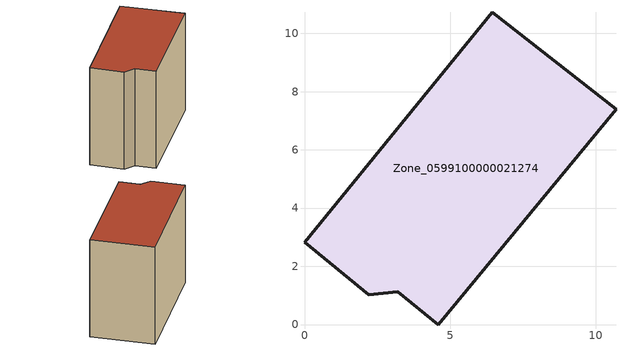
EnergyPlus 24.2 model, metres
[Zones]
Zone_0599100000021274
 floor ground (C_G): 3.21,1.12 2.21,1.02 0,2.83 6.45,10.72 10.7,7.39 4.59,0 z0
 wall outside (C_F): 6.45,10.72 0,2.83 2.21,1.02 3.21,1.12 4.59,0 10.7,7.39 6.45,10.72 z0:9.01
 roof outside (C_R): 10.7,7.39 6.45,10.72 0,2.83 2.21,1.02 3.21,1.12 4.59,0 z9.01
[BUILDING]
Pand.0599100000021274: North Axis=0; Terrain=City; Loads Convergence Tolerance Value=0.04; Temperature Convergence Tolerance Value=0.4; Solar Distribution=FullExterior; Maximum Number of Warmup Days=25; Minimum Number of Warmup Days=1
[Site:Location]
Rotterdam.The.Hague.AP_ZH_NLD Design_Conditions: Latitude=51.96; Longitude=4.45; Time Zone=1; Elevation=-4.5
[SITE:GROUNDTEMPERATURE:BUILDINGSURFACE]
18, 18, 18, 18, 18, 18, 18, 18, 18, 18, 18, 18
[MATERIAL] Thermal Absorptance=0.9; Solar Absorptance=0.7; Visible Absorptance=0.7
Name | Roughness | Thickness | Conductivity | Density | Specific Heat
G.TI.1946 | MediumSmooth | 0.15 | 1 | 540 | 1210
F.TI.1946 | Rough | 0.3 | 0.857143 | 1920 | 840
R.TI.1946 | MediumRough | 0.2 | 0.1 | 1500 | 1000
[CONSTRUCTION]
C_G: G.TI.1946
C_F: F.TI.1946
C_R: R.TI.1946
[ZONE]
Zone_0599100000021274: Type=1; Multiplier=1; Ceiling Height=Autocalculate; Volume=Autocalculate; Floor Area=autocalculate; Part of Total Floor Area=Yes
[ZONEINFILTRATION:DESIGNFLOWRATE]
Infil_Zone_0599100000021274: Zone or ZoneList or Space or SpaceList=Zone_0599100000021274; Schedule=AlwaysOn; Design Flow Rate Calculation Method=Flow/Area; Flow Rate per Floor Area=0.003; Constant Term Coefficient=1; Temperature Term Coefficient=0; Velocity Term Coefficient=0; Velocity Squared Term Coefficient=0
[HVACTEMPLATE:ZONE:IDEALLOADSAIRSYSTEM]
Zone_0599100000021274: Maximum Heating Supply Air Temperature=50; Minimum Cooling Supply Air Temperature=13; Maximum Heating Supply Air Humidity Ratio=0.0156; Minimum Cooling Supply Air Humidity Ratio=0.0077; Heating Limit=NoLimit; Cooling Limit=NoLimit; Dehumidification Control Type=ConstantSensibleHeatRatio; Cooling Sensible Heat Ratio=0.7; Dehumidification Setpoint=60; Humidification Control Type=None; Humidification Setpoint=30; Outdoor Air Method=None; Outdoor Air Flow Rate per Person=0.00944; Outdoor Air Flow Rate per Zone Floor Area=0; Outdoor Air Flow Rate per Zone=0; Demand Controlled Ventilation Type=None; Outdoor Air Economizer Type=NoEconomizer; Heat Recovery Type=None; Sensible Heat Recovery Effectiveness=0.7; Latent Heat Recovery Effectiveness=0.65
[ZONECONTROL:THERMOSTAT]
ThermostatControl_Zone_0599100000021274: Zone or ZoneList=Zone_0599100000021274; Control Type Schedule=DualSetpointControlType; Control 1=Thermostat_Zone_0599100000021274; Temperature Difference Between Cutout And Setpoint=0
[THERMOSTATSETPOINT:DUALSETPOINT]
Thermostat_Zone_0599100000021274: Heating Setpoint Temperature Schedule=HeatingSetpoint_Zone_0599100000021274; Cooling Setpoint Temperature Schedule=CoolingSetpoint_Zone_0599100000021274
[SCHEDULE:COMPACT]
HeatingSetpoint_Zone_0599100000021274: Through: 12/31, For: AllDays, Until: 24:00, 21
CoolingSetpoint_Zone_0599100000021274: Through: 12/31, For: AllDays, Until: 24:00, 24
DualSetpointControlType: Through: 12/31, For: AllDays, Until: 24:00, 4
AlwaysOn: Through: 12/31, For: AllDays, Until: 24:00, 1
